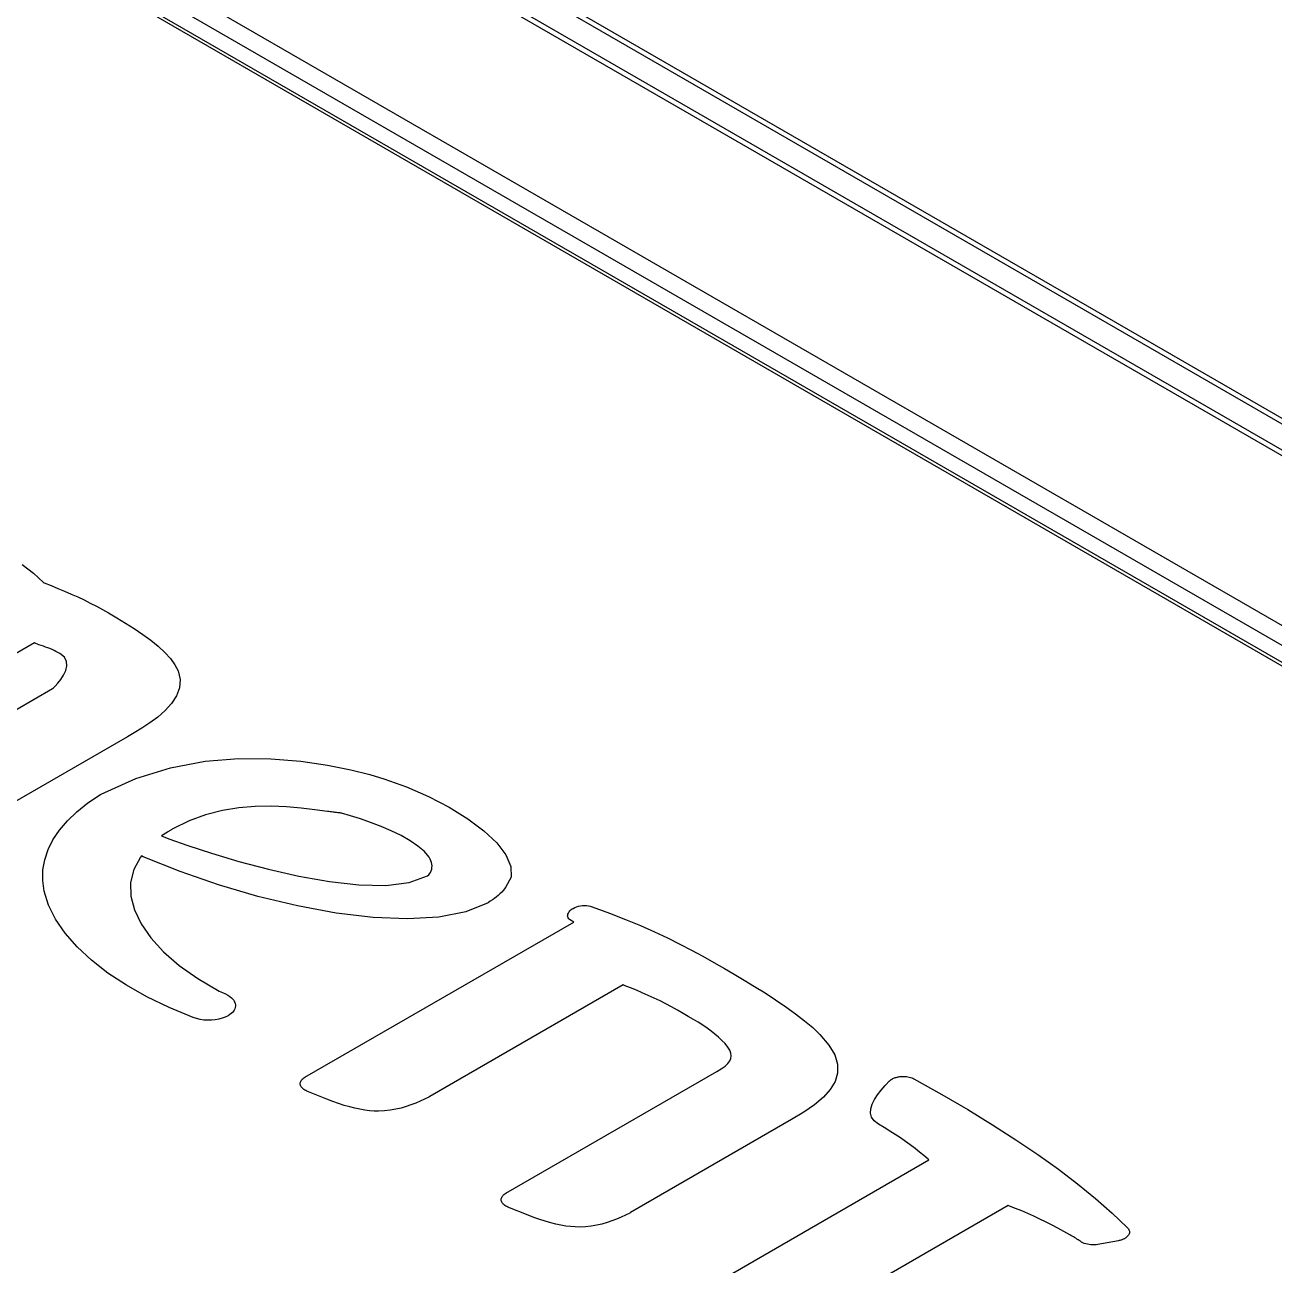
# Model space of a CAD drawing. Header units: inches. Extents: x 0.6 to 61.5, y 0.9 to 41.7.
# Drawn here: x 55.758 to 57.3, y 19.092 to 20.624 of the extents above; entities that cross this region are included whole.
import ezdxf

# ---------------------------------------------------------------- set-up
doc = ezdxf.new("R2010")
doc.units = ezdxf.units.IN
doc.header["$MEASUREMENT"] = 0
doc.layers.add('ARTWORK', color=2, linetype='Continuous')
doc.layers.add('OBJECT', color=7, linetype='Continuous')

msp = doc.modelspace()

# ---------------------------------------------------------------- linework, layer by layer
at = {"layer": 'ARTWORK'}
for p, q in [((55.7543, 19.9574), (55.7614, 19.9522)), ((55.7614, 19.9522), (55.7682, 19.9468)), ((55.7682, 19.9468), (55.7747, 19.9411)), ((55.7747, 19.9411), (55.7808, 19.9352)), ((55.7808, 19.9352), (55.7811, 19.9349)), ((55.7811, 19.9349), (55.7815, 19.9347)), ((55.7815, 19.9347), (55.7901, 19.9314)), ((55.7901, 19.9314), (55.7985, 19.928)), ((55.7985, 19.928), (55.8068, 19.9246)), ((55.8068, 19.9246), (55.8149, 19.921)), ((55.8149, 19.921), (55.8229, 19.9174)), ((55.8229, 19.9174), (55.8307, 19.9137)), ((55.8307, 19.9137), (55.8384, 19.9099)), ((55.8384, 19.9099), (55.846, 19.9059)), ((55.846, 19.9059), (55.8534, 19.9019)), ((55.8534, 19.9019), (55.8608, 19.8978)), ((55.8608, 19.8978), (55.8714, 19.8916)), ((55.8714, 19.8916), (55.8821, 19.8851)), ((55.8821, 19.8851), (55.8928, 19.8783)), ((55.8928, 19.8783), (55.9032, 19.8712)), ((55.9032, 19.8712), (55.9131, 19.864)), ((55.9131, 19.864), (55.9222, 19.8565)), ((55.7695, 19.8607), (55.7381, 19.8425)), ((55.7748, 19.8581), (55.7695, 19.8607)), ((55.7777, 19.8573), (55.7748, 19.8581)), ((55.7805, 19.8565), (55.7777, 19.8573)), ((55.7832, 19.8556), (55.7805, 19.8565)), ((55.7859, 19.8546), (55.7832, 19.8556)), ((55.7886, 19.8536), (55.7859, 19.8546)), ((55.7912, 19.8526), (55.7886, 19.8536)), ((55.7937, 19.8514), (55.7912, 19.8526)), ((55.7961, 19.8502), (55.7937, 19.8514)), ((55.7985, 19.849), (55.7961, 19.8502)), ((55.8008, 19.8477), (55.7985, 19.849)), ((55.8065, 19.8431), (55.8008, 19.8477)), ((55.9222, 19.8565), (55.9304, 19.849)), ((55.9304, 19.849), (55.9374, 19.8414)), ((55.8092, 19.8378), (55.8065, 19.8431)), ((55.8082, 19.8264), (55.8096, 19.8322)), ((55.8096, 19.8322), (55.8092, 19.8378)), ((55.9374, 19.8414), (55.943, 19.8338)), ((55.943, 19.8338), (55.947, 19.8262)), ((55.8021, 19.8155), (55.8055, 19.8207)), ((55.8055, 19.8207), (55.8082, 19.8264)), ((55.947, 19.8262), (55.9496, 19.8154)), ((55.5318, 19.654), (55.792, 19.8042)), ((55.792, 19.8042), (55.7929, 19.805)), ((55.7929, 19.805), (55.7952, 19.8074)), ((55.7952, 19.8074), (55.7985, 19.811)), ((55.7985, 19.811), (55.8021, 19.8155)), ((55.9487, 19.805), (55.9449, 19.7952)), ((55.9496, 19.8154), (55.9487, 19.805)), ((55.9387, 19.7859), (55.9308, 19.7772)), ((55.9449, 19.7952), (55.9387, 19.7859)), ((55.9308, 19.7772), (55.9217, 19.7691)), ((55.9021, 19.7553), (55.8928, 19.7496)), ((55.9119, 19.7618), (55.9021, 19.7553)), ((55.9217, 19.7691), (55.9119, 19.7618)), ((55.8845, 19.7448), (55.6859, 19.6301)), ((55.8928, 19.7496), (55.8845, 19.7448)), ((55.9376, 19.7066), (55.9803, 19.7145)), ((55.9803, 19.7145), (56.0219, 19.7179)), ((56.0219, 19.7179), (56.0615, 19.7176)), ((56.0615, 19.7176), (56.0983, 19.7147)), ((56.0983, 19.7147), (56.1315, 19.7098)), ((56.1315, 19.7098), (56.1601, 19.704)), ((55.852, 19.6739), (55.8945, 19.6934)), ((55.8945, 19.6934), (55.9376, 19.7066)), ((56.1601, 19.704), (56.1835, 19.6981)), ((56.1835, 19.6981), (56.2008, 19.693)), ((56.2008, 19.693), (56.229, 19.6829)), ((56.229, 19.6829), (56.2562, 19.671)), ((55.822, 19.6522), (55.8356, 19.663)), ((55.8356, 19.663), (55.8511, 19.6734)), ((55.8511, 19.6734), (55.852, 19.6739)), ((56.2562, 19.671), (56.2816, 19.6577)), ((55.8102, 19.6411), (55.822, 19.6522)), ((55.9809, 19.6485), (55.9605, 19.641)), ((56.0015, 19.6537), (55.9809, 19.6485)), ((56.0219, 19.657), (56.0015, 19.6537)), ((56.0421, 19.6586), (56.0219, 19.657)), ((56.0618, 19.6589), (56.0421, 19.6586)), ((56.0808, 19.6581), (56.0618, 19.6589)), ((56.0989, 19.6566), (56.0808, 19.6581)), ((56.1158, 19.6547), (56.0989, 19.6566)), ((56.1315, 19.6526), (56.1158, 19.6547)), ((56.1331, 19.6524), (56.1315, 19.6526)), ((56.1348, 19.6522), (56.1331, 19.6524)), ((56.1364, 19.652), (56.1348, 19.6522)), ((56.1379, 19.6518), (56.1364, 19.652)), ((56.1395, 19.6516), (56.1379, 19.6518)), ((56.141, 19.6514), (56.1395, 19.6516)), ((56.1425, 19.6512), (56.141, 19.6514)), ((56.144, 19.651), (56.1425, 19.6512)), ((56.1455, 19.6508), (56.144, 19.651)), ((56.147, 19.6507), (56.1455, 19.6508)), ((56.1477, 19.6506), (56.147, 19.6507)), ((56.1488, 19.6503), (56.1477, 19.6506)), ((56.1599, 19.6473), (56.1488, 19.6503)), ((56.1719, 19.6435), (56.1599, 19.6473)), ((56.2816, 19.6577), (56.3045, 19.6435)), ((55.8003, 19.6295), (55.8102, 19.6411)), ((55.9605, 19.641), (55.9403, 19.6309)), ((56.1846, 19.6391), (56.1719, 19.6435)), ((56.1974, 19.6341), (56.1846, 19.6391)), ((56.21, 19.6287), (56.1974, 19.6341)), ((56.3045, 19.6435), (56.3243, 19.6286)), ((55.7863, 19.6055), (55.7923, 19.6177)), ((55.7923, 19.6177), (55.8003, 19.6295)), ((55.9337, 19.6269), (55.9265, 19.6223)), ((55.9265, 19.6223), (55.9355, 19.6189)), ((55.9344, 19.6273), (55.9337, 19.6269)), ((55.935, 19.6277), (55.9344, 19.6273)), ((55.9357, 19.6281), (55.935, 19.6277)), ((55.9355, 19.6189), (55.959, 19.6105)), ((55.9364, 19.6285), (55.9357, 19.6281)), ((55.937, 19.6289), (55.9364, 19.6285)), ((55.9377, 19.6293), (55.937, 19.6289)), ((55.9383, 19.6297), (55.9377, 19.6293)), ((55.939, 19.6301), (55.9383, 19.6297)), ((55.9397, 19.6305), (55.939, 19.6301)), ((55.9403, 19.6309), (55.9397, 19.6305)), ((56.2221, 19.6227), (56.21, 19.6287)), ((56.2332, 19.6164), (56.2221, 19.6227)), ((56.2429, 19.6098), (56.2332, 19.6164)), ((56.3243, 19.6286), (56.3402, 19.6136)), ((55.7822, 19.593), (55.7863, 19.6055)), ((55.959, 19.6105), (55.9883, 19.6009)), ((55.9883, 19.6009), (56.0219, 19.5909)), ((56.2509, 19.6029), (56.2429, 19.6098)), ((56.2567, 19.5959), (56.2509, 19.6029)), ((56.3402, 19.6136), (56.3516, 19.5988)), ((55.78, 19.5803), (55.7822, 19.593)), ((55.9004, 19.5961), (55.8923, 19.5808)), ((55.9015, 19.5977), (55.9004, 19.5961)), ((55.9039, 19.5967), (55.9015, 19.5977)), ((55.9494, 19.5783), (55.9039, 19.5967)), ((56.0219, 19.5909), (56.0583, 19.5812)), ((56.258, 19.5937), (56.2567, 19.5959)), ((56.259, 19.5916), (56.258, 19.5937)), ((56.2597, 19.5894), (56.259, 19.5916)), ((56.2602, 19.5873), (56.2597, 19.5894)), ((56.2604, 19.5852), (56.2602, 19.5873)), ((56.2603, 19.5832), (56.2604, 19.5852)), ((56.3516, 19.5988), (56.3577, 19.5845)), ((55.7798, 19.5674), (55.78, 19.5803)), ((55.8923, 19.5808), (55.8883, 19.5647)), ((55.9969, 19.5618), (55.9494, 19.5783)), ((56.0583, 19.5812), (56.0961, 19.5726)), ((56.0961, 19.5726), (56.1339, 19.566)), ((56.232, 19.5648), (56.2548, 19.5732)), ((56.2548, 19.5732), (56.2564, 19.5742)), ((56.2564, 19.5742), (56.2573, 19.5754)), ((56.2573, 19.5754), (56.2585, 19.5773)), ((56.2585, 19.5773), (56.2594, 19.5792)), ((56.2594, 19.5792), (56.26, 19.5812)), ((56.26, 19.5812), (56.2603, 19.5832)), ((56.358, 19.5712), (56.3517, 19.5594)), ((56.3577, 19.5845), (56.358, 19.5712)), ((55.7815, 19.5543), (55.7798, 19.5674)), ((55.7869, 19.5369), (55.7815, 19.5543)), ((55.8883, 19.5647), (55.8886, 19.5481)), ((56.0455, 19.5475), (55.9969, 19.5618)), ((56.1339, 19.566), (56.1701, 19.5619)), ((56.1701, 19.5619), (56.2033, 19.5613)), ((56.2033, 19.5613), (56.232, 19.5648)), ((56.3482, 19.555), (56.3464, 19.5529)), ((56.35, 19.5571), (56.3482, 19.555)), ((56.3517, 19.5594), (56.35, 19.5571)), ((55.8886, 19.5481), (55.8929, 19.531)), ((56.0942, 19.5358), (56.0455, 19.5475)), ((56.3296, 19.5399), (56.3023, 19.5286)), ((56.3323, 19.5416), (56.3296, 19.5399)), ((56.335, 19.5433), (56.3323, 19.5416)), ((56.3375, 19.5451), (56.335, 19.5433)), ((56.3399, 19.547), (56.3375, 19.5451)), ((56.3422, 19.5489), (56.3399, 19.547)), ((56.3443, 19.5509), (56.3422, 19.5489)), ((56.3464, 19.5529), (56.3443, 19.5509)), ((55.7955, 19.5195), (55.7869, 19.5369)), ((55.8929, 19.531), (55.9011, 19.5138)), ((56.1419, 19.5271), (56.0942, 19.5358)), ((56.1876, 19.5216), (56.1419, 19.5271)), ((56.3023, 19.5286), (56.2688, 19.522)), ((56.4278, 19.5234), (56.4279, 19.5246)), ((56.428, 19.5223), (56.4278, 19.5234)), ((56.4279, 19.5246), (56.4282, 19.5258)), ((56.4282, 19.5258), (56.4288, 19.5271)), ((56.4288, 19.5271), (56.4296, 19.5284)), ((56.4296, 19.5284), (56.4307, 19.5298)), ((56.4307, 19.5298), (56.432, 19.5313)), ((56.432, 19.5313), (56.4321, 19.5314)), ((56.4321, 19.5314), (56.4323, 19.5315)), ((56.4323, 19.5315), (56.4324, 19.5316)), ((56.4324, 19.5316), (56.4326, 19.5317)), ((56.4326, 19.5317), (56.4328, 19.5318)), ((56.4328, 19.5318), (56.433, 19.5319)), ((56.433, 19.5319), (56.4332, 19.5321)), ((56.4332, 19.5321), (56.4335, 19.5322)), ((56.4335, 19.5322), (56.4337, 19.5323)), ((56.4337, 19.5323), (56.4339, 19.5325)), ((56.4339, 19.5325), (56.434, 19.5325)), ((56.434, 19.5325), (56.4341, 19.5326)), ((56.434, 19.5325), (56.434, 19.5325)), ((56.4341, 19.5326), (56.4342, 19.5326)), ((56.4342, 19.5326), (56.4343, 19.5327)), ((56.4343, 19.5327), (56.4344, 19.5328)), ((56.4343, 19.5327), (56.4343, 19.5327)), ((56.4344, 19.5328), (56.4345, 19.5328)), ((56.4345, 19.5328), (56.4345, 19.5328)), ((56.4345, 19.5328), (56.4346, 19.5328)), ((56.4346, 19.5328), (56.4366, 19.5339)), ((56.4366, 19.5339), (56.4388, 19.5347)), ((56.4388, 19.5347), (56.4411, 19.5354)), ((56.4411, 19.5354), (56.4436, 19.5359)), ((56.4436, 19.5359), (56.446, 19.5362)), ((56.446, 19.5362), (56.4485, 19.5363)), ((56.4485, 19.5363), (56.451, 19.5362)), ((56.451, 19.5362), (56.4535, 19.536)), ((56.4535, 19.536), (56.4558, 19.5355)), ((56.4558, 19.5355), (56.458, 19.5348)), ((56.458, 19.5348), (56.4796, 19.527)), ((56.4796, 19.527), (56.4994, 19.5193)), ((55.8074, 19.5023), (55.7955, 19.5195)), ((55.9011, 19.5138), (55.9131, 19.4965)), ((56.1033, 19.3243), (56.4354, 19.516)), ((56.2303, 19.5198), (56.1876, 19.5216)), ((56.2688, 19.522), (56.2303, 19.5198)), ((56.4285, 19.5212), (56.428, 19.5223)), ((56.4291, 19.5201), (56.4285, 19.5212)), ((56.4301, 19.519), (56.4291, 19.5201)), ((56.4354, 19.516), (56.4301, 19.519)), ((56.4994, 19.5193), (56.5179, 19.5116)), ((56.5179, 19.5116), (56.535, 19.504)), ((55.8222, 19.4854), (55.8074, 19.5023)), ((55.9131, 19.4965), (55.9289, 19.4793)), ((56.535, 19.504), (56.5511, 19.4964)), ((56.5511, 19.4964), (56.5663, 19.4888)), ((55.8399, 19.4689), (55.8222, 19.4854)), ((55.9289, 19.4793), (55.9483, 19.4625)), ((56.5663, 19.4888), (56.5807, 19.4813)), ((56.5807, 19.4813), (56.5946, 19.4737)), ((55.8603, 19.453), (55.8399, 19.4689)), ((55.9483, 19.4625), (55.9713, 19.4461)), ((56.5946, 19.4737), (56.6082, 19.4661)), ((56.6082, 19.4661), (56.6216, 19.4585)), ((55.8832, 19.4379), (55.8603, 19.453)), ((55.9713, 19.4461), (55.9976, 19.4305)), ((56.6216, 19.4585), (56.6333, 19.4517)), ((56.6333, 19.4517), (56.6457, 19.4443)), ((55.9084, 19.4236), (55.8832, 19.4379)), ((55.9976, 19.4305), (56.0018, 19.4289)), ((56.4963, 19.4383), (56.2575, 19.3004)), ((56.4978, 19.4377), (56.4963, 19.4383)), ((56.5053, 19.4348), (56.4978, 19.4377)), ((56.5127, 19.4318), (56.5053, 19.4348)), ((56.52, 19.4287), (56.5127, 19.4318)), ((56.6457, 19.4443), (56.6585, 19.4365)), ((56.6585, 19.4365), (56.6715, 19.4284)), ((55.9358, 19.4103), (55.9084, 19.4236)), ((56.0018, 19.4289), (56.0053, 19.4273)), ((56.0053, 19.4273), (56.0083, 19.4257)), ((56.0083, 19.4257), (56.0107, 19.424)), ((56.0107, 19.424), (56.0127, 19.4224)), ((56.0127, 19.4224), (56.0143, 19.4208)), ((56.0143, 19.4208), (56.0155, 19.4193)), ((56.0155, 19.4193), (56.0163, 19.4179)), ((56.0163, 19.4179), (56.0169, 19.4166)), ((56.0169, 19.4166), (56.0173, 19.4155)), ((56.0173, 19.4155), (56.0176, 19.4138)), ((56.5274, 19.4254), (56.52, 19.4287)), ((56.5346, 19.422), (56.5274, 19.4254)), ((56.5419, 19.4185), (56.5346, 19.422)), ((56.5491, 19.4148), (56.5419, 19.4185)), ((56.6715, 19.4284), (56.6844, 19.42)), ((56.6844, 19.42), (56.697, 19.4114)), ((55.9653, 19.3981), (55.9358, 19.4103)), ((56.0086, 19.4003), (56.005, 19.3985)), ((56.0106, 19.4016), (56.0086, 19.4003)), ((56.0124, 19.4029), (56.0106, 19.4016)), ((56.0139, 19.4043), (56.0124, 19.4029)), ((56.0152, 19.4058), (56.0139, 19.4043)), ((56.0162, 19.4073), (56.0152, 19.4058)), ((56.0169, 19.4089), (56.0162, 19.4073)), ((56.0174, 19.4105), (56.0169, 19.4089)), ((56.0177, 19.4121), (56.0174, 19.4105)), ((56.0176, 19.4138), (56.0177, 19.4121)), ((56.5562, 19.4111), (56.5491, 19.4148)), ((56.5633, 19.4072), (56.5562, 19.4111)), ((56.5704, 19.4032), (56.5633, 19.4072)), ((56.5768, 19.3995), (56.5704, 19.4032)), ((56.697, 19.4114), (56.709, 19.4028)), ((56.709, 19.4028), (56.7202, 19.3941)), ((55.9696, 19.3967), (55.9653, 19.3981)), ((55.9741, 19.3957), (55.9696, 19.3967)), ((55.9788, 19.395), (55.9741, 19.3957)), ((55.9834, 19.3947), (55.9788, 19.395)), ((55.988, 19.3948), (55.9834, 19.3947)), ((55.9926, 19.3952), (55.988, 19.3948)), ((55.997, 19.396), (55.9926, 19.3952)), ((56.0011, 19.3971), (55.997, 19.396)), ((56.005, 19.3985), (56.0011, 19.3971)), ((56.583, 19.3958), (56.5768, 19.3995)), ((56.5889, 19.3922), (56.583, 19.3958)), ((56.5946, 19.3886), (56.5889, 19.3922)), ((56.5999, 19.385), (56.5946, 19.3886)), ((56.605, 19.3814), (56.5999, 19.385)), ((56.7202, 19.3941), (56.7304, 19.3856)), ((56.7304, 19.3856), (56.7391, 19.3772)), ((56.6097, 19.3776), (56.605, 19.3814)), ((56.6142, 19.3738), (56.6097, 19.3776)), ((56.6183, 19.3699), (56.6142, 19.3738)), ((56.6221, 19.3658), (56.6183, 19.3699)), ((56.7391, 19.3772), (56.7503, 19.3641)), ((56.6254, 19.3616), (56.6221, 19.3658)), ((56.6279, 19.3577), (56.6254, 19.3616)), ((56.6294, 19.3541), (56.6279, 19.3577)), ((56.6299, 19.3507), (56.6294, 19.3541)), ((56.7503, 19.3641), (56.7575, 19.3518)), ((56.6175, 19.3349), (56.6221, 19.3382)), ((56.6221, 19.3382), (56.6256, 19.3413)), ((56.6256, 19.3413), (56.628, 19.3444)), ((56.628, 19.3444), (56.6295, 19.3475)), ((56.6295, 19.3475), (56.6299, 19.3507)), ((56.7575, 19.3518), (56.761, 19.3403)), ((56.761, 19.3403), (56.7611, 19.3294)), ((56.1002, 19.3219), (56.1012, 19.3227)), ((56.1012, 19.3227), (56.1022, 19.3235)), ((56.1022, 19.3235), (56.1033, 19.3243)), ((56.3514, 19.181), (56.6119, 19.3314)), ((56.6119, 19.3314), (56.6175, 19.3349)), ((56.7611, 19.3294), (56.758, 19.319)), ((56.8284, 19.3221), (56.8293, 19.3226)), ((56.8293, 19.3226), (56.8303, 19.3231)), ((56.8303, 19.3231), (56.8312, 19.3235)), ((56.8312, 19.3235), (56.8323, 19.3239)), ((56.8323, 19.3239), (56.8334, 19.3242)), ((56.8334, 19.3242), (56.8345, 19.3245)), ((56.8345, 19.3245), (56.8356, 19.3247)), ((56.8356, 19.3247), (56.8368, 19.325)), ((56.8368, 19.325), (56.838, 19.3251)), ((56.838, 19.3251), (56.8392, 19.3253)), ((56.8392, 19.3253), (56.841, 19.3254)), ((56.841, 19.3254), (56.8427, 19.3254)), ((56.8427, 19.3254), (56.8445, 19.3253)), ((56.8445, 19.3253), (56.8462, 19.3251)), ((56.8462, 19.3251), (56.8479, 19.3249)), ((56.8479, 19.3249), (56.8495, 19.3245)), ((56.8495, 19.3245), (56.8511, 19.3241)), ((56.8511, 19.3241), (56.8526, 19.3236)), ((56.8526, 19.3236), (56.8541, 19.323)), ((56.8541, 19.323), (56.8554, 19.3223)), ((56.0977, 19.3173), (56.098, 19.3183)), ((56.0977, 19.3164), (56.0977, 19.3173)), ((56.0977, 19.3154), (56.0977, 19.3164)), ((56.098, 19.3144), (56.0977, 19.3154)), ((56.098, 19.3183), (56.0983, 19.3192)), ((56.0983, 19.3134), (56.098, 19.3144)), ((56.0983, 19.3192), (56.0988, 19.3202)), ((56.0988, 19.3125), (56.0983, 19.3134)), ((56.0988, 19.3202), (56.0995, 19.3211)), ((56.0995, 19.3116), (56.0988, 19.3125)), ((56.0995, 19.3211), (56.1002, 19.3219)), ((56.1003, 19.3108), (56.0995, 19.3116)), ((56.1012, 19.3099), (56.1003, 19.3108)), ((56.1022, 19.3092), (56.1012, 19.3099)), ((56.1033, 19.3085), (56.1022, 19.3092)), ((56.1046, 19.3078), (56.1033, 19.3085)), ((56.1059, 19.3072), (56.1046, 19.3078)), ((56.1306, 19.2973), (56.1059, 19.3072)), ((56.7521, 19.3091), (56.7435, 19.2996)), ((56.758, 19.319), (56.7521, 19.3091)), ((56.8104, 19.3026), (56.815, 19.3084)), ((56.815, 19.3084), (56.82, 19.3141)), ((56.82, 19.3141), (56.8252, 19.3197)), ((56.8252, 19.3197), (56.8255, 19.3199)), ((56.8255, 19.3199), (56.8258, 19.3202)), ((56.8258, 19.3202), (56.826, 19.3205)), ((56.826, 19.3205), (56.8263, 19.3207)), ((56.8263, 19.3207), (56.8267, 19.321)), ((56.8267, 19.321), (56.827, 19.3212)), ((56.827, 19.3212), (56.8273, 19.3214)), ((56.8273, 19.3214), (56.8277, 19.3217)), ((56.8277, 19.3217), (56.828, 19.3219)), ((56.828, 19.3219), (56.8284, 19.3221)), ((56.8554, 19.3223), (56.8896, 19.3032)), ((56.1379, 19.2944), (56.1306, 19.2973)), ((56.1451, 19.2919), (56.1379, 19.2944)), ((56.152, 19.2896), (56.1451, 19.2919)), ((56.2402, 19.2923), (56.2344, 19.2901)), ((56.2458, 19.2947), (56.2402, 19.2923)), ((56.2512, 19.2973), (56.2458, 19.2947)), ((56.2565, 19.2999), (56.2512, 19.2973)), ((56.2575, 19.3004), (56.2565, 19.2999)), ((56.7435, 19.2996), (56.7325, 19.2902)), ((56.8037, 19.291), (56.8066, 19.2967)), ((56.8066, 19.2967), (56.8104, 19.3026)), ((56.8896, 19.3032), (56.9219, 19.2843)), ((56.1587, 19.2877), (56.152, 19.2896)), ((56.1651, 19.2861), (56.1587, 19.2877)), ((56.1714, 19.2848), (56.1651, 19.2861)), ((56.1774, 19.2837), (56.1714, 19.2848)), ((56.1832, 19.283), (56.1774, 19.2837)), ((56.1888, 19.2826), (56.1832, 19.283)), ((56.1942, 19.2825), (56.1888, 19.2826)), ((56.2016, 19.2829), (56.1942, 19.2825)), ((56.2087, 19.2836), (56.2016, 19.2829)), ((56.2155, 19.2848), (56.2087, 19.2836)), ((56.2221, 19.2863), (56.2155, 19.2848)), ((56.2283, 19.288), (56.2221, 19.2863)), ((56.2344, 19.2901), (56.2283, 19.288)), ((56.7193, 19.2811), (56.7044, 19.272)), ((56.7325, 19.2902), (56.7193, 19.2811)), ((56.8017, 19.28), (56.802, 19.2853)), ((56.803, 19.275), (56.8017, 19.28)), ((56.802, 19.2853), (56.8037, 19.291)), ((56.9219, 19.2843), (56.9525, 19.2656)), ((56.7044, 19.272), (56.5055, 19.1572)), ((56.8062, 19.2703), (56.803, 19.275)), ((56.8115, 19.2662), (56.8062, 19.2703)), ((56.8186, 19.2621), (56.8115, 19.2662)), ((56.8255, 19.2578), (56.8186, 19.2621)), ((56.9525, 19.2656), (56.9813, 19.2471)), ((56.8322, 19.2536), (56.8255, 19.2578)), ((56.8386, 19.2493), (56.8322, 19.2536)), ((56.8449, 19.245), (56.8386, 19.2493)), ((56.9813, 19.2471), (57.0084, 19.2288)), ((56.8509, 19.2407), (56.8449, 19.245)), ((56.8568, 19.2364), (56.8509, 19.2407)), ((56.8624, 19.232), (56.8568, 19.2364)), ((56.8677, 19.2276), (56.8624, 19.232)), ((56.5754, 19.0499), (56.8739, 19.2223)), ((56.8729, 19.2232), (56.8677, 19.2276)), ((56.8739, 19.2223), (56.8729, 19.2232)), ((57.0084, 19.2288), (57.0337, 19.2106)), ((57.0337, 19.2106), (57.0574, 19.1925)), ((57.0574, 19.1925), (57.0795, 19.1745)), ((56.3458, 19.1741), (56.3461, 19.1751)), ((56.3458, 19.1731), (56.3458, 19.1741)), ((56.3458, 19.1722), (56.3458, 19.1731)), ((56.3461, 19.1712), (56.3458, 19.1722)), ((56.3461, 19.1751), (56.3464, 19.176)), ((56.3464, 19.1702), (56.3461, 19.1712)), ((56.3464, 19.176), (56.3469, 19.1769)), ((56.3469, 19.1693), (56.3464, 19.1702)), ((56.3469, 19.1769), (56.3476, 19.1778)), ((56.3476, 19.1684), (56.3469, 19.1693)), ((56.3476, 19.1778), (56.3483, 19.1787)), ((56.3484, 19.1676), (56.3476, 19.1684)), ((56.3483, 19.1787), (56.3492, 19.1795)), ((56.3492, 19.1795), (56.3503, 19.1803)), ((56.3503, 19.1803), (56.3514, 19.181)), ((57.0795, 19.1745), (57.0999, 19.1566)), ((56.3493, 19.1667), (56.3484, 19.1676)), ((56.3503, 19.166), (56.3493, 19.1667)), ((56.3514, 19.1653), (56.3503, 19.166)), ((56.3527, 19.1646), (56.3514, 19.1653)), ((56.354, 19.164), (56.3527, 19.1646)), ((56.3789, 19.154), (56.354, 19.164)), ((56.3862, 19.1512), (56.3789, 19.154)), ((56.4993, 19.154), (56.4939, 19.1515)), ((56.5046, 19.1566), (56.4993, 19.154)), ((56.5055, 19.1572), (56.5046, 19.1566)), ((56.9716, 19.1658), (56.7296, 19.0261)), ((56.9732, 19.1652), (56.9716, 19.1658)), ((56.9808, 19.1623), (56.9732, 19.1652)), ((56.9884, 19.1592), (56.9808, 19.1623)), ((56.996, 19.156), (56.9884, 19.1592)), ((57.0035, 19.1526), (56.996, 19.156)), ((57.0999, 19.1566), (57.1188, 19.1388)), ((56.3933, 19.1486), (56.3862, 19.1512)), ((56.4002, 19.1464), (56.3933, 19.1486)), ((56.4069, 19.1445), (56.4002, 19.1464)), ((56.4133, 19.1428), (56.4069, 19.1445)), ((56.4196, 19.1415), (56.4133, 19.1428)), ((56.4256, 19.1405), (56.4196, 19.1415)), ((56.4314, 19.1398), (56.4256, 19.1405)), ((56.437, 19.1394), (56.4314, 19.1398)), ((56.4423, 19.1393), (56.437, 19.1394)), ((56.4498, 19.1396), (56.4423, 19.1393)), ((56.4569, 19.1404), (56.4498, 19.1396)), ((56.4637, 19.1415), (56.4569, 19.1404)), ((56.4702, 19.143), (56.4637, 19.1415)), ((56.4765, 19.1448), (56.4702, 19.143)), ((56.4825, 19.1468), (56.4765, 19.1448)), ((56.4883, 19.1491), (56.4825, 19.1468)), ((56.4939, 19.1515), (56.4883, 19.1491)), ((57.011, 19.1491), (57.0035, 19.1526)), ((57.0185, 19.1455), (57.011, 19.1491)), ((57.0259, 19.1418), (57.0185, 19.1455)), ((57.0332, 19.1379), (57.0259, 19.1418)), ((57.0405, 19.1339), (57.0332, 19.1379)), ((57.1188, 19.1388), (57.1196, 19.1379)), ((57.1196, 19.1379), (57.1203, 19.137)), ((57.0477, 19.1298), (57.0405, 19.1339)), ((57.0492, 19.1289), (57.0477, 19.1298)), ((57.0507, 19.128), (57.0492, 19.1289)), ((57.0522, 19.1272), (57.0507, 19.128)), ((57.0537, 19.1263), (57.0522, 19.1272)), ((57.0552, 19.1254), (57.0537, 19.1263)), ((57.0566, 19.1245), (57.0552, 19.1254)), ((57.0581, 19.1235), (57.0566, 19.1245)), ((57.0595, 19.1226), (57.0581, 19.1235)), ((57.061, 19.1217), (57.0595, 19.1226)), ((57.108, 19.1225), (57.0824, 19.1177)), ((57.1089, 19.1227), (57.108, 19.1225)), ((57.1097, 19.1229), (57.1089, 19.1227)), ((57.1106, 19.1231), (57.1097, 19.1229)), ((57.1114, 19.1233), (57.1106, 19.1231)), ((57.1122, 19.1236), (57.1114, 19.1233)), ((57.1129, 19.1239), (57.1122, 19.1236)), ((57.1137, 19.1242), (57.1129, 19.1239)), ((57.1144, 19.1245), (57.1137, 19.1242)), ((57.1151, 19.1249), (57.1144, 19.1245)), ((57.1158, 19.1252), (57.1151, 19.1249)), ((57.1163, 19.1256), (57.1158, 19.1252)), ((57.1169, 19.1259), (57.1163, 19.1256)), ((57.1174, 19.1263), (57.1169, 19.1259)), ((57.1179, 19.1267), (57.1174, 19.1263)), ((57.1183, 19.1271), (57.1179, 19.1267)), ((57.1188, 19.1275), (57.1183, 19.1271)), ((57.1192, 19.1279), (57.1188, 19.1275)), ((57.1195, 19.1283), (57.1192, 19.1279)), ((57.1199, 19.1287), (57.1195, 19.1283)), ((57.1202, 19.1292), (57.1199, 19.1287)), ((57.1207, 19.1301), (57.1202, 19.1292)), ((57.1203, 19.137), (57.1208, 19.136)), ((57.1211, 19.1311), (57.1207, 19.1301)), ((57.1208, 19.136), (57.1212, 19.135)), ((57.1214, 19.1321), (57.1211, 19.1311)), ((57.1212, 19.135), (57.1214, 19.1341)), ((57.1214, 19.1341), (57.1214, 19.1331)), ((57.1214, 19.1331), (57.1214, 19.1321)), ((57.0624, 19.1208), (57.061, 19.1217)), ((57.064, 19.1199), (57.0624, 19.1208)), ((57.0657, 19.1191), (57.064, 19.1199)), ((57.0676, 19.1185), (57.0657, 19.1191)), ((57.0695, 19.118), (57.0676, 19.1185)), ((57.0716, 19.1176), (57.0695, 19.118)), ((57.0737, 19.1173), (57.0716, 19.1176)), ((57.0759, 19.1172), (57.0737, 19.1173)), ((57.0781, 19.1172), (57.0759, 19.1172)), ((57.0802, 19.1174), (57.0781, 19.1172)), ((57.0824, 19.1177), (57.0802, 19.1174))]:
    msp.add_line(p, q, dxfattribs=at)
at = {"layer": 'OBJECT'}
for p, q in [((61.1443, 17.8781), (43.3625, 28.1433)), ((61.1535, 17.8799), (43.3717, 28.1451)), ((61.2024, 17.8838), (43.4206, 28.149)), ((61.2115, 17.8856), (43.4297, 28.1508)), ((43.2034, 28.0256), (60.9852, 17.7604)), ((60.9759, 17.741), (43.1941, 28.0062)), ((60.9679, 17.7203), (43.1936, 27.9812)), ((60.9714, 17.7228), (43.1971, 27.9837))]:
    msp.add_line(p, q, dxfattribs=at)

doc.saveas('drawing.dxf')
